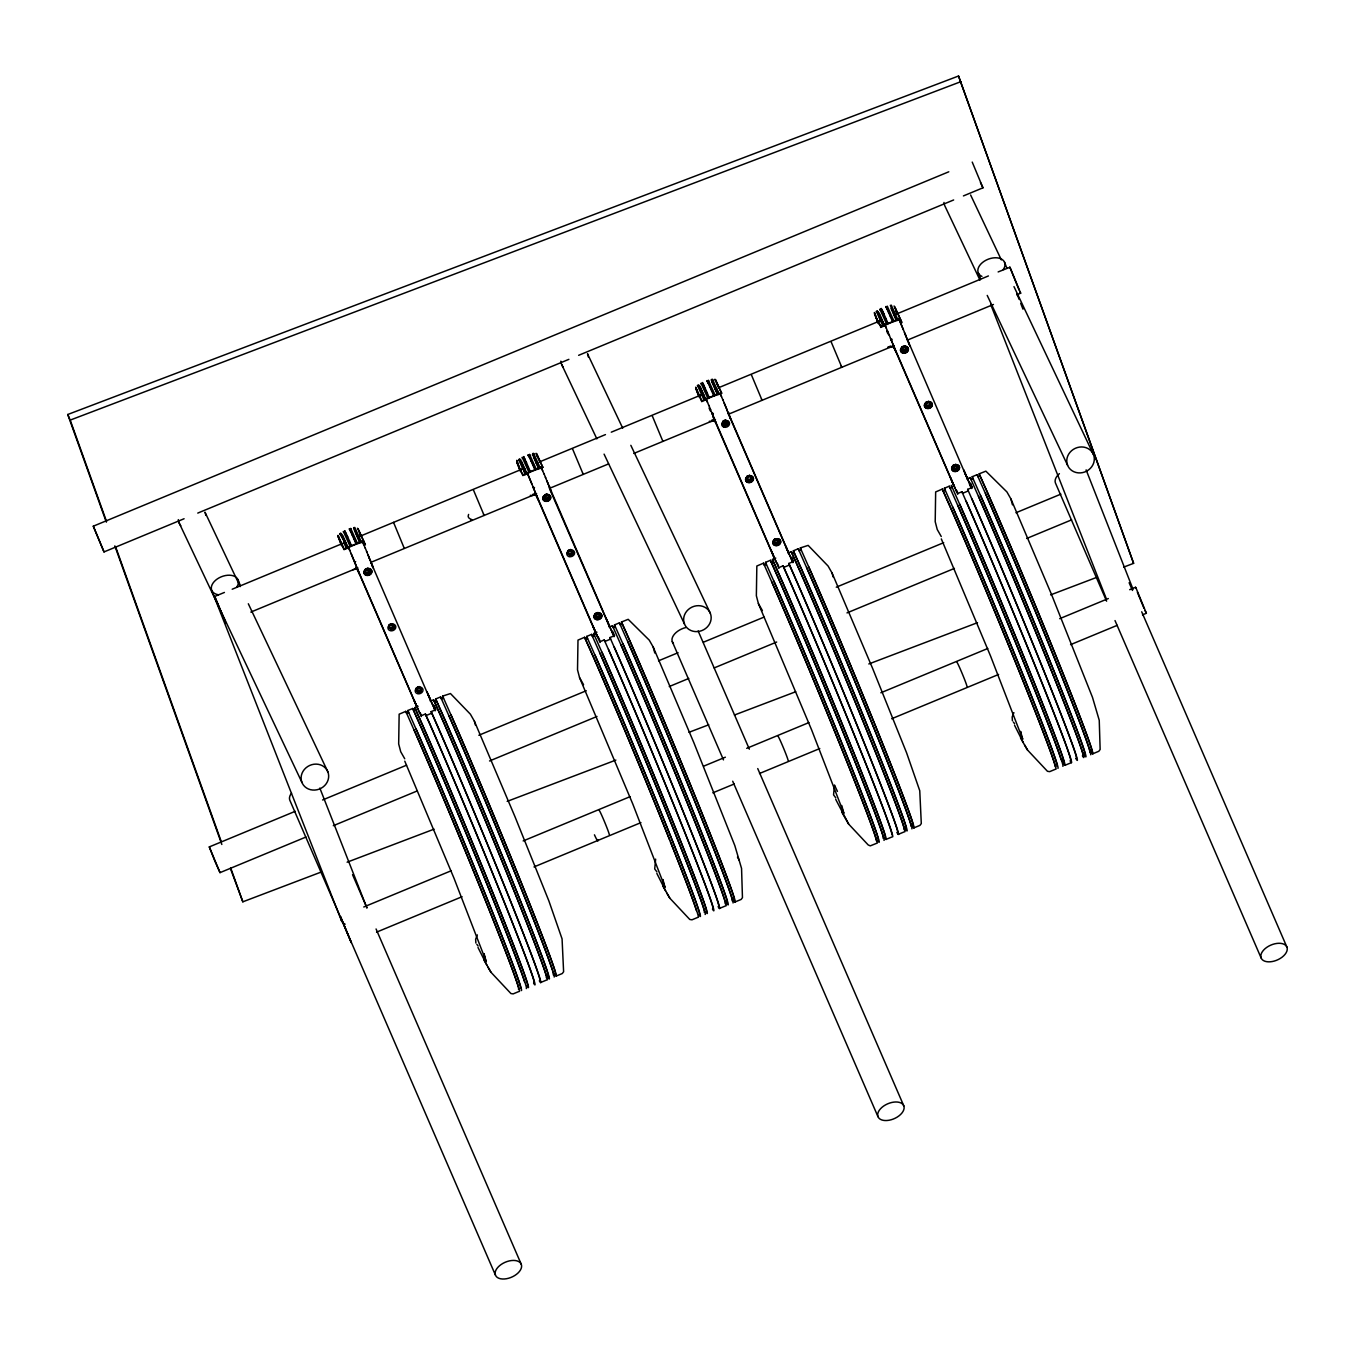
<?xml version="1.0" encoding="UTF-8"?>
<svg xmlns="http://www.w3.org/2000/svg" width="1355" height="1355" viewBox="0 0 1355 1355"><rect width="100%" height="100%" fill="white"/><g stroke="black" fill="none" stroke-linecap="round" stroke-linejoin="round"><path stroke-width="1.5" d="M341.985 545.946L337.988 535.361L344.272 549.266L345.389 548.504A10.552 4.607 -23.1 0 1 346.287 548.013L347.947 547.471L344.712 542.051M358.77 537.173L357.923 537.562L358.804 536.377M369.238 571.776L369.238 572.335M522.996 469.304L522.403 468.305M536.36 462.529C537.715 465.544 537.715 459.972 536.377 463.156M701.771 394.949L701.907 393.932M702.432 394.593L701.585 394.83M715.745 389.292L716.372 388.106M724.061 423.454L724.281 424.369M752.076 477.688C746.351 472.539 748.553 481.516 749.518 475.317L746.825 476.435L746.3 478.908L748.858 481.279L751.551 480.178L752.076 477.688L749.518 475.317M894.334 314.885L895.452 314.597M895.503 314.733L893.978 314.699M596.911 840.371C597.928 836.882 599.672 846.672 594.438 834.816M367.154 568.338L370.474 570.506L369.949 572.979L367.256 574.097L364.698 571.725L366.511 568.575M369.949 572.979L370.084 569.49M388.614 627.077L390.443 623.927L394 624.858L393.865 628.347L392.56 629.025L391.172 629.465L388.614 627.077L391.172 629.465M393.865 628.347L394 624.858M415.85 690.101L417.662 686.951L421.236 687.866L421.1 691.355L419.796 692.032L418.407 692.473L415.85 690.101L418.407 692.473M421.1 691.355L421.236 687.866M543.541 497.641L545.354 494.49L548.927 495.405L548.792 498.894L547.488 499.572L546.099 500.012L543.541 497.641L546.099 500.012M548.792 498.894L548.927 495.405M567.457 552.992L569.286 549.842L572.843 550.774L572.708 554.263L571.404 554.94L570.015 555.364L567.457 552.992L570.015 555.364M572.708 554.263L572.843 550.774M594.693 616.017L596.505 612.866L600.079 613.781L599.943 617.27L598.639 617.948L597.25 618.388L594.693 616.017L597.25 618.388M599.943 617.27L600.079 613.781M722.384 423.556L724.197 420.406L727.771 421.32L727.635 424.809L726.331 425.487L724.942 425.927L722.384 423.556L724.942 425.927M727.635 424.809L727.771 421.32M751.551 480.178L751.686 476.672M773.536 541.932L775.348 538.782L778.922 539.697L778.786 543.186L777.482 543.863L776.093 544.304L773.536 541.932L776.093 544.304M778.786 543.186L778.922 539.697M901.227 349.471L903.04 346.321L906.614 347.236L906.478 350.725L905.174 351.402L903.785 351.843L901.227 349.471L903.785 351.843M906.478 350.725L906.614 347.236M925.143 404.823L926.972 401.673L930.529 402.587L930.394 406.077L929.09 406.754L927.701 407.194L925.143 404.823L927.701 407.194M930.394 406.077L930.529 402.587M952.379 467.848L954.191 464.68L957.765 465.612L957.629 469.101L956.325 469.779L954.936 470.219L952.379 467.848L954.936 470.219M957.629 469.101L957.765 465.612M416.646 689.39L416.222 691.118M595.489 615.305L595.065 617.033M723.062 423.454L722.757 424.572M901.905 349.37L901.6 350.488M957.003 468.136L955.868 469.321M365.071 572.742L364.698 571.725M389.004 628.093L389.139 624.604M567.847 554.009L567.982 550.52M746.69 479.924L746.825 476.435M773.908 542.949L774.061 539.442M925.533 405.839L925.668 402.35M952.751 468.847L952.887 465.358M358.127 528.823C371.693 559.293 363.191 539.256 357.5 528.247M538.951 460.006L536.749 453.891L542.83 467.356L536.106 453.298L537.122 456.33M717.794 385.921L715.592 379.807L721.673 393.272L714.949 379.214L715.186 380.078M894.656 306.569C908.223 337.039 899.72 316.985 894.029 305.993M357.517 536.919L358.99 536.817M702.652 394.762L702.246 393.814M715.508 388.648L715.305 388.292M750.06 480.043L750.839 478.959L750.145 480.263M880.089 320.136L880.682 321.135M344.322 549.419L346.761 548.589A32.266 14.092 -23.1 0 1 353.858 545.133A32.266 14.092 -23.1 0 1 361.294 542.559L363.987 541.441M523.166 475.334L525.588 474.504A32.266 14.092 -23.1 0 1 532.701 471.049A32.266 14.092 -23.1 0 1 540.137 468.474L542.83 467.356M880.869 327.131L874.5 313.987M477.366 934.916L475.639 939.252L475.876 943.029M1013.896 712.645L1012.168 716.981L1012.405 720.775M344.915 542.796L339.766 533.599L340.02 534.514M419.339 691.575L419.982 691.253M880.191 319.983L880.191 320.915M881.444 320.542L880.276 320.881M550.181 487.123L549.402 488.308M729.092 412.97L728.397 414.105M369 572.403L367.747 573.046M369.085 572.623L367.408 573.013M547.674 498.792L548.148 497.624M905.53 350.149L903.124 350.166L905.157 350.386M929.53 405.721L928.209 406.144M698.943 396.896L695.657 388.072L701.738 401.537L703.076 400.335A10.552 4.607 -23.1 0 1 703.973 399.844L705.616 399.302L698.282 384.888L698.536 385.802M344.136 542.373L344.56 543.033M370.847 562.156L429.958 699.163M368.916 572.403L366.714 572.708M522.556 468.288L523.606 468.102M523.386 468.949L523.166 469.05M715.355 388.428L716.422 388.241M571.217 554.127L571.878 553.365L571.302 554.347M880.242 320.119L881.512 320.187L884.459 325.217L882.816 325.759A10.552 4.607 -23.1 0 0 881.919 326.25C877.108 325.098 870.062 298.32 877.786 322.812M902.887 346.66C901.126 350.776 907.664 345.965 902.887 346.66A4.014 3.32 -20.6 0 0 901.6 352.266A4.014 3.32 -20.6 0 0 908.07 350.386A4.014 3.32 -20.6 0 0 904.073 346.253M713.594 420.473L712.967 420.965A47.391 31.91 -23.7 0 0 714.61 420.473M892.42 346.389L891.81 346.88A47.391 31.91 -23.7 0 0 894.148 346.169M353.858 538.833L356.026 543.931L357.703 543.016A47.391 20.681 -23.1 0 1 360.345 542.102L353.791 527.586M532.701 464.748L534.869 469.846L536.546 468.932A47.391 20.681 -23.1 0 1 539.188 468.017L532.634 453.502L532.871 454.416M711.544 390.663L713.712 395.762L715.389 394.847A47.391 20.681 -23.1 0 1 718.031 393.932L711.477 379.417L711.714 380.332M890.387 316.579L892.555 321.677L894.232 320.762A47.391 20.681 -23.1 0 1 896.875 319.848L890.32 305.332M547.386 498.996L547.962 498.013L546.759 498.86M392.679 628.009L391.324 628.364M726.517 424.708L725.094 424.843M598.825 617.169L597.081 617.202M777.38 543.287L775.433 542.627L776.33 543.44M363.546 541.272L362.242 541.526A10.552 4.607 -23.1 0 0 361.277 541.797L360.345 542.102M542.39 467.187L541.085 467.424A10.552 4.607 -23.1 0 0 540.12 467.712L539.188 468.017M721.233 393.102L719.928 393.34A10.552 4.607 -23.1 0 0 718.963 393.628L718.031 393.932M900.076 319.018L898.772 319.255A10.552 4.607 -23.1 0 0 897.806 319.543L896.875 319.848M355.552 568.677L354.332 569.405A10.552 7.097 -23.7 0 1 353.333 569.642L352.91 569.71M533.176 495.32L534.395 494.592M713.238 420.507L712.019 421.236A10.552 7.097 -23.7 0 1 711.019 421.456L709.326 421.253M892.081 346.423L890.862 347.151A10.552 7.097 -23.7 0 1 889.862 347.371L888.236 347.185M367.611 569.54L370.474 570.506M365.24 571.996L366.883 573.097L369.576 571.979M545.709 498.996L548.419 497.895M725.281 421.371L728.16 422.337M724.552 424.911L727.262 423.793M904.124 347.286L907.003 348.252M903.395 350.826L906.105 349.709M570.37 550.808L571.674 550.875M746.3 478.908L748.485 480.28L751.178 479.162M418.034 691.457L420.728 690.339M927.328 406.195L930.021 405.077M596.877 617.372L599.571 616.254M775.704 543.287L778.414 542.169M357.822 536.461L358.736 536.411M701.213 394.712L702.229 395.152L702.398 393.882M881.055 321.05L877.125 310.786L877.379 311.718M392.543 628.009L391.087 628.483M929.073 405.755L927.938 406.331M955.969 468.949L956.833 468.22L955.783 469.101M356.026 543.931L349.709 546.336A47.391 20.681 -23.1 0 0 347.168 547.572M534.869 469.846L528.535 472.251A47.391 20.681 -23.1 0 0 526.011 473.488L519.439 458.972L519.693 459.887M713.712 395.762L707.378 398.167A47.391 20.681 -23.1 0 0 704.854 399.403M892.555 321.677L886.221 324.082A47.391 20.681 -23.1 0 0 883.697 325.302M184.094 518.745L104.013 551.925L93.292 526.197L948.788 171.797M197.762 513.088L568.88 359.346M578.636 355.315L953.649 199.964M963.422 195.916L982.951 187.82L972.229 162.092M214.7 596.454L225.574 622.555L214.7 596.454L224.422 592.44M232.196 589.222L343.018 543.304M360.515 536.055L521.861 469.22M539.358 461.97L605.465 434.599M611.274 432.177L700.704 395.135M718.201 387.886L879.547 321.05M897.044 313.801L988.422 275.946M998.144 271.932L1009.966 267.257L1020.671 293.188L1016.775 294.797M519.134 467.627C512.63 446.608 521.302 478.027 524.233 474.419A10.552 4.607 -23.1 0 1 525.13 473.928L526.011 473.488M701.738 401.537L704.431 400.419A32.266 14.092 -23.1 0 1 711.544 396.964A32.266 14.092 -23.1 0 1 718.98 394.39L721.673 393.272M900.516 319.187L897.823 320.305A32.266 14.092 -23.1 0 0 890.387 322.88A32.266 14.092 -23.1 0 0 883.274 326.335L880.581 327.453M348.218 546.556L354.553 562.088L355.671 561.58M527.061 472.472L533.48 487.935L534.514 487.495M711.646 412.411L712.239 413.919L713.357 413.411M890.489 338.327L891.082 339.834L892.2 339.326M887.999 347.151L890.692 346.033M250.844 612.087L357.771 567.796M371.372 562.156L536.614 493.711M550.215 488.071L608.547 463.918M633.801 453.451L715.457 419.627M729.058 413.986L894.3 345.542M907.901 339.902L993.452 304.469M518.423 989.218A164.937 3.692 67.5 0 0 484.497 898.23A164.937 3.692 67.5 0 0 414.681 731.48L405.789 711.358L399.149 714.187L398.675 743.929L400.724 751.754L404.722 758.766M405.789 711.358L406.619 713.408L408.668 712.561L407.838 710.511L412.75 708.479L421.066 727.127A167.241 3.743 67.5 0 1 491.865 896.214A167.241 3.743 67.5 0 1 526.248 988.456M527.417 985.492A164.937 3.692 67.5 0 0 493.491 894.503A164.937 3.692 67.5 0 0 423.692 727.737L414.799 707.632L418.068 706.277M430.348 701.179L433.617 699.824L441.95 718.472A167.241 3.743 67.5 0 1 512.732 887.559A167.241 3.743 67.5 0 1 547.132 979.817L540.577 982.527M547.064 975.092A164.937 3.692 67.5 0 0 517.983 894.842A164.937 3.692 67.5 0 0 444.576 719.099L435.666 698.977L440.578 696.944L449.487 717.066A164.937 3.692 67.5 0 1 552.061 969.215M440.578 696.944L441.425 698.994L443.458 698.147L442.628 696.097L450.47 693.557L470.405 714.221L474.402 721.233L514.934 816.591L548.91 901.007L562.071 938.896L563.612 971.738L562.274 973.534L556.143 976.074M666.846 893.081L669.81 898.179L689.78 919.469L691.999 919.808L698.13 917.25A167.241 3.743 67.5 0 0 663.747 825.009A167.241 3.743 67.5 0 0 592.948 655.922L584.632 637.273L577.992 640.102L577.518 669.844L579.567 677.669L632.836 804.125L665.051 887.44L662.883 879.564L663.442 882.766M584.632 637.273L585.462 639.323L587.511 638.476L586.681 636.427L591.593 634.394L600.485 654.499A164.937 3.692 67.5 0 1 670.302 821.266A164.937 3.692 67.5 0 1 704.21 912.254M591.593 634.394L592.423 636.443L594.472 635.597L593.642 633.547L596.911 632.192M609.191 627.094L612.46 625.739L621.369 645.861A164.937 3.692 67.5 0 1 691.169 812.61A164.937 3.692 67.5 0 1 725.094 903.599M612.46 625.739L613.307 627.788L615.356 626.942L614.509 624.892L619.421 622.86L628.33 642.981A164.937 3.692 67.5 0 1 698.13 809.731A164.937 3.692 67.5 0 1 732.056 900.719M732.869 898.128A164.937 3.692 67.5 0 0 703.787 817.878A164.937 3.692 67.5 0 0 630.363 642.135L621.471 622.013L628.178 619.32L649.248 640.136L653.245 647.148L693.777 742.506L734.8 845.52L741.558 868.453L742.455 897.654L741.117 899.449L734.986 901.99M876.329 840.761A164.937 3.692 67.5 0 0 839.71 743.929A164.937 3.692 67.5 0 0 772.367 583.311L763.475 563.189L756.835 566.017L756.361 595.76L758.394 603.585L811.679 730.04L843.894 813.356L841.726 805.48M763.475 563.189L764.305 565.238L766.354 564.391L765.524 562.342L770.436 560.309L778.752 578.958A167.241 3.743 67.5 0 1 849.534 748.028A167.241 3.743 67.5 0 1 883.934 840.286M885.103 837.322A164.937 3.692 67.5 0 0 851.177 746.334A164.937 3.692 67.5 0 0 781.378 579.567L772.469 559.463L775.754 558.108M788.034 553.009L791.303 551.654L799.636 570.303A167.241 3.743 67.5 0 1 870.418 739.39A167.241 3.743 67.5 0 1 904.818 831.631L898.263 834.358M904.75 826.923A164.937 3.692 67.5 0 0 875.669 746.673A164.937 3.692 67.5 0 0 802.262 570.929L793.352 550.808L798.264 548.775L807.173 568.897A164.937 3.692 67.5 0 1 874.5 729.515A164.937 3.692 67.5 0 1 911.136 826.347M798.264 548.775L799.111 550.824L801.144 549.978L800.314 547.928L808.156 545.388L828.091 566.034L832.089 573.063L872.62 668.422L906.597 752.838L919.757 790.727L921.298 823.569L919.96 825.364L913.829 827.905M1024.515 744.911L1027.496 750.009L1047.466 771.3L1049.685 771.639L1055.816 769.081A167.241 3.743 67.5 0 0 1021.433 676.839A167.241 3.743 67.5 0 0 950.634 507.752L942.318 489.104L935.661 491.933L935.204 521.675L937.237 529.5L941.251 536.512M942.318 489.104L943.148 491.154L945.197 490.307L944.367 488.257L949.279 486.225L958.171 506.33A164.937 3.692 67.5 0 1 1061.151 759.749M966.877 478.925L970.146 477.57L979.055 497.691A164.937 3.692 67.5 0 1 1048.855 664.441A164.937 3.692 67.5 0 1 1082.781 755.429M970.146 477.57L970.993 479.619L973.026 478.772L972.196 476.723L977.107 474.69L986.017 494.795A164.937 3.692 67.5 0 1 1088.59 746.961M1091.791 751.703A164.937 3.692 67.5 0 0 1057.865 660.715A164.937 3.692 67.5 0 0 988.049 493.948L979.157 473.844L985.864 471.15L1006.934 491.95L1010.932 498.979L1051.463 594.337L1092.486 697.351L1099.244 720.284L1100.141 749.484L1098.803 751.28L1092.672 753.82M412.75 708.479L413.58 710.528L415.629 709.681M433.617 699.824L434.464 701.873L436.513 701.026M622.301 624.062L620.268 624.909L619.421 622.86M770.436 560.309L771.266 562.359L773.315 561.512M791.303 551.654L792.15 553.704L794.182 552.857M979.987 475.893L977.954 476.74L977.107 474.69M533.599 983.137A167.241 3.743 67.5 0 0 504.111 901.769A167.241 3.743 67.5 0 0 429.671 723.553L425.402 714.017L421.473 715.643L420.169 712.713M539.713 980.393A164.937 3.692 67.5 0 0 505.788 889.422A164.937 3.692 67.5 0 0 435.971 722.655L431.144 711.629L435.734 709.732L433.769 705.328L435.548 709.851M712.815 908.68A164.937 3.692 67.5 0 0 678.889 817.709A164.937 3.692 67.5 0 0 609.089 650.942L604.245 639.933L600.316 641.559L598.351 637.155M604.245 639.933L604.855 641.474L610.597 639.103L609.987 637.544L614.577 635.647L612.612 631.244M779.159 567.474L783.088 565.848L787.357 575.384A167.241 3.743 67.5 0 1 858.138 744.471A167.241 3.743 67.5 0 1 892.539 836.729L885.984 839.439M897.383 832.224A164.937 3.692 67.5 0 0 863.474 741.236A164.937 3.692 67.5 0 0 793.657 574.486L788.83 563.46L793.42 561.563L791.456 557.159L793.234 561.681M1070.501 760.511A164.937 3.692 67.5 0 0 1036.575 669.539A164.937 3.692 67.5 0 0 966.759 502.773L961.931 491.746L958.002 493.389L956.698 490.442M961.931 491.746L962.541 493.305L968.283 490.933L967.656 489.375L972.263 487.478L970.299 483.074L972.077 487.597M425.402 714.017L426.012 715.576L431.754 713.187M783.088 565.848L783.698 567.389L789.44 565.018M305.959 837.034L220.018 872.637L214.869 861.102L209.297 846.909L295.238 811.306M322.575 799.975L406.568 765.185M478.84 735.257L586.258 690.745M658.53 660.817L678.059 652.72M703.448 642.202L764 617.118M836.272 587.189L943.69 542.678M1015.962 512.749L1060.88 494.135M333.296 825.703L417.289 790.913M489.545 760.968L596.979 716.473M669.251 686.545L688.78 678.449M714.17 667.93L776.669 642.033M846.994 612.9L954.411 568.406M1026.684 538.477L1071.602 519.863M363.767 906.986L451.249 870.74M523.166 840.947L630.092 796.655M703.956 766.049L725.365 757.191M746.724 748.333L808.935 722.571M880.852 692.778L987.778 648.486M1059.712 618.676L1108.322 598.554M1129.697 589.696L1135.541 587.274L1136.1 588.189L1146.381 613.256L1142.485 614.865M376.555 932.155L462.089 896.705M534.005 866.929L640.932 822.621M712.849 792.827L734.258 783.969M759.511 773.502L819.775 748.536M891.692 718.743L998.618 674.451M1070.552 644.658L1117.214 625.332M719.42 908.443L725.975 905.733A167.241 3.743 67.5 0 0 691.575 813.474A167.241 3.743 67.5 0 0 620.793 644.387M1064.827 765.355L1071.382 762.645M777.296 543.05L775.924 543.118M106.266 521.98L67.75 414.495L958.527 76.016L1133.61 563.341L1123.735 567.101M67.75 414.495L70.206 420.101L960.983 81.622M230.384 868.352L242.833 901.82L321.423 871.959M347.117 862.203L434.057 829.158M507.177 801.381L615.864 760.087M688.984 732.293L708.75 724.79M734.427 715.034L795.69 691.744M868.809 663.967L977.497 622.673M1050.616 594.879L1096.06 577.62M596.979 614.103L595.218 613.544M904.818 350.572L903.345 350.471M518.863 460.429L518.609 459.514L522.945 469.169M344.17 541.966L344.56 541.983M724.044 421.879L722.893 421.083M572.335 553.246L569.642 554.364L569.202 553.551A2.236 1.846 -20.6 0 1 568.88 550.35A2.236 1.846 -20.6 0 1 572.284 551.383A2.236 1.846 -20.6 0 1 569.168 553.568M957.257 468.085L954.547 469.203L954.174 468.017M393.492 627.331L390.63 628.076M749.806 480.398L748.773 480.314M536.902 463.376L537.529 462.191M344.153 543.389L346.287 548.013M530.313 495.32L532.176 495.54A10.552 7.097 -23.7 0 0 533.176 495.32M1146.381 613.256L1145.026 610.614M367.578 568.71C362.784 569.591 370.05 572.166 367.578 568.71A4.014 3.32 -20.6 0 1 371.812 572.267A4.014 3.32 -20.6 0 1 366.257 575.316A4.014 3.32 -20.6 0 1 364.952 570.201M391.493 624.062C386.717 624.96 393.966 627.517 391.493 624.062A4.014 3.32 -20.6 0 1 395.558 628.212A4.014 3.32 -20.6 0 1 389.071 630.109A4.014 3.32 -20.6 0 1 390.562 624.384M881.089 319.729L880.513 320.813M748.79 480.093L747.96 479.145M958.154 466.628L957.104 466.052M779.311 540.713L778.261 540.154M549.317 496.421L548.267 495.862M600.468 614.797L597.911 612.426M421.625 688.882L420.575 688.323M893.165 345.423L952.531 482.685M929.97 403.214A2.236 1.846 -20.6 0 0 926.549 402.181C926.058 406.551 931.122 400.436 926.566 402.232A2.236 1.846 -20.6 0 0 926.854 405.399A2.236 1.846 -20.6 0 0 929.97 403.214L928.361 401.232M714.322 419.508L716.185 423.404M549.452 487.817L551.316 491.713M535.479 493.593L595.472 632.395M370.609 561.902L372.473 565.797M356.636 567.677L416.002 704.939M393.34 625.299L392.205 624.503M982.951 187.82L980.461 182.552M93.292 526.197L104.013 551.925M209.297 846.909L220.018 872.637M471.15 520.083C474.267 519.388 466.171 519.388 468.61 514.426M523.555 467.966L523.691 468.085M835.696 799.331L848.653 824.094L868.216 844.961L870.283 845.859L876.973 843.166A167.241 3.743 67.5 0 0 842.59 750.924A167.241 3.743 67.5 0 0 771.791 581.837M488.003 967.165L490.967 972.263L510.937 993.554L513.155 993.892L519.287 991.335A167.241 3.743 67.5 0 0 484.904 899.093A167.241 3.743 67.5 0 0 414.122 730.006M1020.671 293.188L1019.976 291.969M908.528 343.323L909.984 346.118M715.914 423.404L713.966 419.457M662.815 441.188L652.331 415.985M534.802 492.407L535.479 493.627M393.543 522.369L404.247 548.301M371.998 565.577L373.455 568.372M418.051 691.321L417.509 690.339M1013.371 722.063L1014.607 723.739M835.764 797.824L833.562 794.86L834.477 785.019A114.311 2.558 67.5 0 0 837.441 791.405M656.921 871.909L654.719 868.945L655.634 859.104M476.841 944.333L478.078 945.993M907.173 339.665L908.358 342.121M728.329 413.749L787.645 550.994M729.905 417.611L730.768 419.356M715.948 423.387L773.688 556.77M891.285 305.129L897.806 319.543M886.577 306.975L893.114 321.44M885.73 306.552L886.356 307.704M880.936 309.313L887.474 323.777M711.273 380.061L717.71 394.288M707.733 381.06L714.271 395.525M699.468 385.413L705.311 399.437M532.769 454.636L532.667 455.043M532.464 454.772L532.312 455.026M528.67 455.89L528.043 454.721L528.569 456.296M520.693 459.65L520.591 460.056M354.756 527.383L361.277 541.797M353.587 528.23L354.824 530.584M350.047 529.229L356.585 543.694M349.2 528.806L349.827 529.974M344.407 531.567L350.945 546.031M955.885 465.358C950.837 463.816 956.833 469.745 955.597 464.257M570.963 550.503C565.916 548.978 571.929 554.906 570.675 549.402M1014.539 725.247L1023.33 742.709M841.692 812.001L848.653 824.094M737.476 857.156L739.339 860.34M656.853 873.416L665.644 890.879M478.01 947.501L486.801 964.963M1020.535 737.916L1027.496 750.009M758.394 603.585L762.408 610.597M579.567 677.669L583.565 684.682M662.849 886.085L669.81 898.179M484.006 960.17L490.967 972.263M966.979 686.426C966.623 683.869 958.832 665.017 956.969 662.222M788.136 760.511C787.78 757.953 779.989 739.102 778.126 736.307M609.293 834.595C608.971 832.106 601.027 812.898 599.283 810.409M893.894 347.761L896.028 351.894M841.15 366.053L841.828 367.273L831.174 341.9M761.408 399.081L762.086 400.301L751.449 374.929M582.565 473.166L583.243 474.385L572.606 449.013M550.164 490.137L608.802 625.078M483.464 514.223L484.142 515.442L473.488 490.07M886.085 307.06L887.271 309.601M878.057 311.599L884.154 325.352M708.428 383.685L706.887 380.636L707.141 381.585M703.923 385.548L702.381 382.5L702.906 384.075M528.399 455.229L529.585 457.77M523.894 457.109L526.502 462.783M525.079 459.633L523.538 456.584L523.792 457.533M349.556 529.314L350.742 531.854M346.236 533.735L344.695 530.669L345.22 532.244M341.528 533.853L347.625 547.606M970.62 194.985L1001.328 259.889M1013.98 286.616L1093.468 454.586A13.99 12.737 -25.3 0 1 1078.19 472.861A13.99 12.737 -25.3 0 1 1069.959 452.367A13.99 12.737 -25.3 0 1 1093.468 454.586M979.987 280.146L944.757 205.706A13.99 12.737 -25.3 0 1 943.961 202.454M987.219 295.407L1067.605 465.29M622.707 428.146L587.477 353.706A13.99 12.737 -25.3 0 1 588.273 356.941M630.837 445.321L710.325 613.29A13.99 12.737 -25.3 0 1 695.064 631.566A13.99 12.737 -25.3 0 1 686.816 611.088A13.99 12.737 -25.3 0 1 710.325 613.29M561.631 364.41L596.861 438.851M604.076 454.128L684.478 624.011M240.191 586.596L204.978 512.156A13.99 12.737 -25.3 0 1 205.757 515.408M248.321 603.771L327.825 771.757A13.99 12.737 -25.3 0 1 312.548 790.033A13.99 12.737 -25.3 0 1 304.299 769.538A13.99 12.737 -25.3 0 1 327.825 771.757M179.114 522.878L301.962 782.462M956.325 491.103L893.589 345.644M712.815 416.493L713.645 418.322M535.123 493.542L538.341 500.063M356.28 567.626L359.498 574.147M890.997 308.313L894.232 315.647M887.034 309.008L888.694 312.751M882.528 310.888L886.018 318.798M884.171 314.614L881.224 308.415L881.749 309.99M879.209 313.191L884.459 325.217M712.154 382.398L715.389 389.732M708.191 383.092L709.851 386.836M703.685 384.972L705.328 388.699M700.366 387.276L703.618 394.61M533.667 456.5L538.867 468.373M533.311 456.483L536.546 463.816M529.348 457.194L531.008 460.92M521.523 461.361L524.775 468.695M354.468 530.567L357.703 537.901M350.505 531.279L352.164 535.005M345.999 533.142L347.659 536.868M342.68 535.445L345.932 542.779M979.157 473.844L987.49 492.492A167.241 3.743 67.5 0 1 1063.709 675.146A167.241 3.743 67.5 0 1 1090.369 750.196M972.196 476.723L981.088 496.845A164.937 3.692 67.5 0 1 1054.512 672.588A164.937 3.692 67.5 0 1 1083.593 752.838M967.656 489.375L972.5 500.401A164.937 3.692 67.5 0 1 1042.3 667.151A164.937 3.692 67.5 0 1 1076.226 758.139M944.367 488.257L953.259 508.379A164.937 3.692 67.5 0 1 1023.059 675.129A164.937 3.692 67.5 0 1 1056.985 766.117M943.148 491.154L951.21 509.226A164.937 3.692 67.5 0 1 1018.554 669.844A164.937 3.692 67.5 0 1 1055.172 766.676M800.314 547.928L809.206 568.033A164.937 3.692 67.5 0 1 879.022 734.8A164.937 3.692 67.5 0 1 912.948 825.788M793.352 550.808L801.686 569.456A167.241 3.743 67.5 0 1 877.921 752.127A167.241 3.743 67.5 0 1 904.564 827.16M792.15 553.704L800.212 571.776A164.937 3.692 67.5 0 1 870.012 738.526A164.937 3.692 67.5 0 1 903.937 829.514M788.83 563.46L793.082 573.013A167.241 3.743 67.5 0 1 867.539 751.212A167.241 3.743 67.5 0 1 897.01 832.597M783.698 567.389L787.933 576.857A164.937 3.692 67.5 0 1 857.732 743.624A164.937 3.692 67.5 0 1 891.658 834.595M777.194 563.07L778.498 566M772.469 559.463L780.802 578.111A167.241 3.743 67.5 0 1 855.242 756.31A167.241 3.743 67.5 0 1 884.73 837.678M771.266 562.359L779.328 580.414A164.937 3.692 67.5 0 1 849.145 747.181A164.937 3.692 67.5 0 1 883.054 838.169M765.524 562.342L774.416 582.464A164.937 3.692 67.5 0 1 844.216 749.213A164.937 3.692 67.5 0 1 878.142 840.202M621.471 622.013L629.804 640.661A167.241 3.743 67.5 0 1 706.04 823.315A167.241 3.743 67.5 0 1 732.682 898.365M614.509 624.892L623.419 645.014A164.937 3.692 67.5 0 1 696.826 820.757A164.937 3.692 67.5 0 1 725.907 901.007M609.987 637.544L614.814 648.571A164.937 3.692 67.5 0 1 684.631 815.337A164.937 3.692 67.5 0 1 718.54 906.309M593.642 633.547L602.535 653.652A164.937 3.692 67.5 0 1 672.334 820.419A164.937 3.692 67.5 0 1 706.26 911.407M586.681 636.427L595.573 656.548A164.937 3.692 67.5 0 1 665.39 823.298A164.937 3.692 67.5 0 1 699.299 914.286M585.462 639.323L593.524 657.395A164.937 3.692 67.5 0 1 669.709 840.049M442.628 696.097L451.537 716.219A164.937 3.692 67.5 0 1 521.336 882.969A164.937 3.692 67.5 0 1 555.262 973.957M435.666 698.977L444 717.625A167.241 3.743 67.5 0 1 520.235 900.296A167.241 3.743 67.5 0 1 546.895 975.329M434.464 701.873L442.526 719.945A164.937 3.692 67.5 0 1 512.326 886.695A164.937 3.692 67.5 0 1 546.251 977.683M431.144 711.629L435.395 721.182A167.241 3.743 67.5 0 1 509.853 899.381A167.241 3.743 67.5 0 1 539.324 980.766M426.012 715.576L430.246 725.027A164.937 3.692 67.5 0 1 500.046 891.793A164.937 3.692 67.5 0 1 533.972 982.765M414.799 707.632L423.116 726.28A167.241 3.743 67.5 0 1 497.556 904.479A167.241 3.743 67.5 0 1 527.044 985.847M413.58 710.528L421.642 728.6A164.937 3.692 67.5 0 1 524.622 982.002M407.838 710.511L416.73 730.633A164.937 3.692 67.5 0 1 486.547 897.383A164.937 3.692 67.5 0 1 520.456 988.371M1133.61 563.341L958.527 76.016M1019.146 290.122L1009.797 267.087M892.742 311.413L896.553 320.203M888.507 312.26L890.523 316.935M709.664 386.344L711.68 391.019M705.142 388.224L707.174 392.882M530.821 460.429L532.837 465.104M526.299 462.309L528.331 466.984M356.23 533.667L360.024 542.474M351.978 534.514L353.994 539.188M347.456 536.394L349.488 541.068M345.135 542.813L340.596 533.057L340.85 533.972M950.516 477.688L955.207 488.41M592.829 625.858L596.471 634.547M1129.121 582.718L1132.475 590.475M1141.706 611.799L1286.945 947.196A13.99 8.113 -23.4 0 1 1270.042 961.813A13.99 8.113 -23.4 0 1 1265.079 948.669A13.99 8.113 -23.4 0 1 1286.945 947.196M1106.612 601.18L1055.409 482.922A13.99 8.113 -23.4 0 1 1059.39 473.657M1115.013 620.573L1261.099 957.917M963.625 469.66L968.571 481.228M964.489 471.913L967.368 478.806L907.003 338.547M941.319 538.9L990.522 655.956L1022.737 739.271L1020.569 731.395L1021.128 734.596M785.646 545.997L788.542 552.891M770.826 549.52L775.771 561.089M771.673 551.773L774.298 557.989M698.13 630.922L749.349 749.18M757.733 768.573L903.819 1105.917A13.99 8.113 -23.4 0 1 886.898 1120.517A13.99 8.113 -23.4 0 1 881.936 1107.374A13.99 8.113 -23.4 0 1 903.819 1105.917M672.283 641.626L723.485 759.901M732.716 781.225L877.955 1116.622M605.956 617.829L610.885 629.398M606.803 620.082L609.411 626.298M427.113 691.914L432.042 703.482M427.96 694.167L430.568 700.383M413.986 699.942L418.678 710.664M404.789 761.171L453.993 878.209L486.208 961.542L484.04 953.649L484.599 956.85M352.554 874.686L366.832 907.647M376.063 928.971L521.302 1264.367A13.99 8.113 -23.4 0 1 504.399 1278.985A13.99 8.113 -23.4 0 1 499.419 1265.824A13.99 8.113 -23.4 0 1 521.302 1264.367M495.439 1275.089L289.767 800.094A13.99 8.113 -23.4 0 1 291.528 793.149M596.928 635.173L535.361 492.509M1143.959 608.192L1137.37 592.254M964.692 472.421L969.74 483.972M909.12 343.78L905.868 336.04M950.736 478.213L953.141 483.904M895.147 349.556L892.335 342.849M785.849 546.505L792.861 562.63M730.277 417.865L728.16 412.631M716.321 423.641L714.204 418.424M551.434 491.95L549.588 487.377M593.05 626.383L600.045 642.49M537.478 497.725L532.803 486.496M428.163 694.692L433.21 706.226M372.591 566.034L370.474 560.801M414.207 700.467L416.883 706.853M358.635 571.827L356.517 566.593M898.721 318.527L905.631 335.21M894.198 315.563L896.248 320.339M893.877 320.898L887.203 306.128L887.457 307.06M885.882 318.459L888.033 323.54M886.56 323.913L879.886 309.16L880.14 310.092M884.747 324.302L887.694 331.518M885.035 325.217L886.306 328.215M882.816 325.759L876.295 311.345L876.549 312.26M720.149 393.509L721.436 396.524M718.963 393.628L712.442 379.214L712.696 380.128M717.032 389.85L718.98 394.39M715.372 389.647L717.405 394.424M715.034 394.983L708.36 380.213L708.614 381.145M707.039 392.543L709.19 397.625M708.631 397.862L702.093 383.397L702.347 384.312M707.716 398.014L701.043 383.245L701.297 384.176M706.192 399.302L707.462 402.3M703.584 394.525L705.616 399.302M703.973 399.844L697.452 385.43L697.706 386.344M701.958 401.097L695.674 387.191L697.977 393.543M541.035 466.696L543.965 473.894M541.306 467.594L542.593 470.608M540.12 467.712L533.599 453.298L533.853 454.213M536.529 463.732L538.562 468.508M536.19 469.067L529.517 454.298L529.771 455.246M535.428 469.609L528.89 455.145L529.127 456.059M528.196 466.628L530.347 471.709M529.788 471.947L523.25 457.482L523.504 458.397M528.873 472.099L522.2 457.329L522.454 458.278M524.741 468.61L526.773 473.386M526.468 473.522L520.032 459.277L520.269 460.175M523.657 469.965L525.588 474.504M523.115 469.203L525.13 473.928M522.895 475.622L516.814 462.157L520.1 470.998M362.192 540.78L363.75 544.693M357.686 537.816L359.719 542.593M357.347 543.152L350.674 528.382L350.928 529.331M349.353 540.713L351.504 545.811M350.03 546.184L343.357 531.414L343.611 532.363M348.506 547.471L349.776 550.469M345.898 542.694L347.947 547.471M344.051 549.707L337.971 536.241L341.257 545.083M790.338 556.719L728.431 413.292M776.364 562.494L714.746 419.728M611.495 630.803L549.876 488.037M899.822 321.118L903.429 329.79M893.606 345.915L892.759 343.662M720.979 395.203L722.808 399.81M707.022 400.995L708.851 405.602M714.763 419.999L713.916 417.747M709.072 408.007L710.274 410.87M549.876 488.291L549.046 486.055M528.179 475.08L531.787 483.752M363.292 543.372L365.122 547.979M371.033 562.376L370.203 560.14M968.808 481.516L971.704 488.545M776.009 561.377L778.888 568.406M611.122 629.685L614.018 636.715M597.165 635.461L598.165 637.849M432.279 703.77L435.175 710.799M728.296 413.207L727.025 410.142M549.452 487.292L548.606 485.242M970.248 485.818L969.892 484.938M970.129 485.751L969.452 484.125M906.292 337.073L906.715 338.089M952.734 483.193L953.7 485.259M787.848 551.502L788.813 553.568M727.449 411.158L727.872 412.191M773.891 557.278L774.569 558.683M713.916 417.967L710.24 408.973M609.005 625.587L609.699 626.975M534.649 491.018L535.073 492.051M430.179 699.671L430.856 701.06M370.186 560.36L369.339 558.311M416.205 705.447L417.357 708.242M355.806 565.103L356.23 566.136M887.661 331.196L889.473 335.583M892.488 342.984L891.488 340.816M886.712 331.01L887.915 333.923M722.791 399.505L727.059 409.955M708.817 405.281L710.63 409.667M713.645 417.069L712.645 414.901M543.948 473.589L545.743 477.976M548.758 485.378L547.776 483.21M596.2 634.157L597.047 635.969M365.105 547.674L366.917 552.061M369.915 559.463L368.933 557.295M351.131 553.45L355.688 564.578M355.383 564.087L419.796 713.357M905.445 335.041L906.173 336.531M955.851 489.68L957.731 494.321M953.158 484.226L953.886 485.988M892.2 342.307L889.083 334.888M790.964 557.989L791.947 560.394M727.33 410.616L724.197 403.18M612.121 632.074L613.104 634.479M548.487 484.7L546.759 480.72M533.802 488.986L534.514 490.493M419.322 711.934L421.202 716.575M949.279 486.225L950.109 488.274L952.159 487.427L951.312 485.378L960.221 505.483A164.937 3.692 67.5 0 1 1035.389 685.647A164.937 3.692 67.5 0 1 1061.693 759.647M905.902 335.871L904.446 332.551M545.354 477.265L547.945 483.379M369.373 558.125L367.916 554.805M366.528 551.35L369.102 557.481M355.4 563.9L354.637 562.02M891.675 341.003L891.167 339.766M712.832 415.087L712.324 413.851M533.989 489.172L533.48 487.935M970.282 485.327L971.213 487.648M433.769 707.581L434.277 708.834M896.095 311.481L897.213 314.292M878.497 323.693L874.754 313.97M359.566 533.735L360.684 536.563M1004.512 262.176L1006.833 268.053M1016.843 293.527L1019.146 299.404M1020.688 303.317L1022.991 309.194M1086.117 469.88L1133.085 589.408M978.344 273.016L980.647 278.893M990.657 304.367L1106.137 598.3M791.947 560.665L792.37 561.732M237.972 579.652L240.292 585.546M319.831 788.068L366.934 908.002M211.803 590.492L341.528 920.824M895.418 308.652L896.637 311.836M534.7 494.456L534.124 495.049A47.391 31.91 -23.7 0 0 535.767 494.558M358.889 530.906L360.125 534.107M355.857 568.541L355.281 569.134A47.391 31.91 -23.7 0 0 357.618 568.423M904.446 345.881L904.818 346.88M901.736 346.999L902.125 347.998M748.485 480.28L748.858 481.279M725.602 419.965L725.975 420.982M546.759 494.05L547.132 495.066M419.068 686.511L419.44 687.51M416.375 687.629L416.747 688.628M367.916 568.135L368.289 569.151M366.883 573.097L367.256 574.097M365.223 569.252L365.596 570.269M70.206 420.101L106.588 521.624M115.869 547.505L221.441 842.116M230.706 867.979L242.833 901.82M114.836 545.879L221.83 844.47M1135.541 587.274L1135.812 588.138M1010.932 498.979L1012.473 504.839M832.089 573.063L833.122 576.976M653.245 647.148L654.787 653.008M474.402 721.233L475.436 725.145M981.935 276.403A14.177 8.994 -21.4 0 1 980.918 263.971A14.177 8.994 -21.4 0 1 999.092 258.161A14.177 8.994 -21.4 0 1 1003.276 269.577M218.24 594.743A14.177 9.028 -21.4 0 1 213.04 583.073A14.177 9.028 -21.4 0 1 231.536 575.401A14.177 9.028 -21.4 0 1 236.752 587.071M345.135 924.212A14.177 9.028 -21.4 0 1 341.02 918.504M903.141 346.541A2.236 1.846 -20.6 0 0 902.193 349.624A2.236 1.846 -20.6 0 0 905.767 348.98A2.236 1.846 -20.6 0 0 904.276 346.338A4.014 3.32 -20.6 0 1 908.341 350.013A4.014 3.32 -20.6 0 1 902.786 353.062A4.014 3.32 -20.6 0 1 901.482 347.947M902.244 347.27A4.014 3.32 -20.6 0 1 903.158 346.778M928.006 401.605A4.014 3.32 -20.6 0 1 932.003 405.738A4.014 3.32 -20.6 0 1 925.516 407.635A4.014 3.32 -20.6 0 1 927.006 401.91M929.107 401.774A4.014 3.32 -20.6 0 1 931.783 406.517A4.014 3.32 -20.6 0 1 925.363 407.652A4.014 3.32 -20.6 0 1 927.074 402.13M952.684 506.905A167.241 3.743 67.5 0 1 1023.465 675.993A167.241 3.743 67.5 0 1 1057.865 768.234M959.645 504.009A167.241 3.743 67.5 0 1 1034.085 682.226A167.241 3.743 67.5 0 1 1063.573 763.593M957.595 504.873A167.241 3.743 67.5 0 1 1028.377 673.943A167.241 3.743 67.5 0 1 1062.777 766.202M1088.98 748.214A164.937 3.692 67.5 0 1 1089.742 752.55M985.441 493.339A167.241 3.743 67.5 0 1 1056.223 662.426A167.241 3.743 67.5 0 1 1090.623 754.667M978.479 496.218A167.241 3.743 67.5 0 1 1052.92 674.417A167.241 3.743 67.5 0 1 1082.408 755.785M980.529 495.371A167.241 3.743 67.5 0 1 1056.764 678.042A167.241 3.743 67.5 0 1 1083.407 753.075M971.925 498.928A167.241 3.743 67.5 0 1 1046.382 677.127A167.241 3.743 67.5 0 1 1075.853 758.512M966.2 501.299A167.241 3.743 67.5 0 1 1040.64 679.499A167.241 3.743 67.5 0 1 1070.128 760.883M714.864 419.356A32.266 21.731 -23.7 0 1 711.849 420.118M777.126 538.9A2.236 1.846 -20.6 0 1 777.719 541.865A2.236 1.846 -20.6 0 1 774.196 541.695A2.236 1.846 -20.6 0 1 776.009 538.833M777.414 538.646A4.014 3.32 -20.6 0 1 780.09 543.406A4.014 3.32 -20.6 0 1 773.671 544.541A4.014 3.32 -20.6 0 1 775.382 539.002M777.499 538.867A4.014 3.32 -20.6 0 1 780.175 543.626A4.014 3.32 -20.6 0 1 773.756 544.761A4.014 3.32 -20.6 0 1 775.466 539.222M747.706 476.266A2.236 1.846 -20.6 0 1 751.11 477.129A2.236 1.846 -20.6 0 1 748.366 479.551A2.236 1.846 -20.6 0 1 747.283 476.638M748.231 476.215A4.014 3.32 -20.6 0 1 753.465 479.162A4.014 3.32 -20.6 0 1 747.57 482.397A4.014 3.32 -20.6 0 1 747.333 476.706M773.841 580.99A167.241 3.743 67.5 0 1 848.281 759.19A167.241 3.743 67.5 0 1 877.769 840.557M806.598 567.423A167.241 3.743 67.5 0 1 877.379 736.51A167.241 3.743 67.5 0 1 911.78 828.752M808.647 566.576A167.241 3.743 67.5 0 1 884.866 749.23A167.241 3.743 67.5 0 1 911.525 824.28M535.259 493.66A32.266 21.731 -23.7 0 1 533.006 494.202M597.623 613.019A4.014 3.32 -20.6 0 1 601.62 617.135A4.014 3.32 -20.6 0 1 595.15 619.032A4.014 3.32 -20.6 0 1 596.623 613.307M544.473 495.219A4.014 3.32 -20.6 0 1 550.587 496.777A4.014 3.32 -20.6 0 1 545.659 501.147A4.014 3.32 -20.6 0 1 543.711 495.896M544.558 495.439A4.014 3.32 -20.6 0 1 550.672 497.014A4.014 3.32 -20.6 0 1 545.743 501.367A4.014 3.32 -20.6 0 1 543.795 496.116M594.997 655.075A167.241 3.743 67.5 0 1 669.455 833.274A167.241 3.743 67.5 0 1 698.926 914.642M601.959 652.195A167.241 3.743 67.5 0 1 676.399 830.395A167.241 3.743 67.5 0 1 705.887 911.763M599.909 653.042A167.241 3.743 67.5 0 1 670.708 822.129A167.241 3.743 67.5 0 1 705.091 914.371M670.42 841.828A164.937 3.692 67.5 0 1 696.504 910.797M627.755 641.508A167.241 3.743 67.5 0 1 698.536 810.595A167.241 3.743 67.5 0 1 732.936 902.837M622.843 643.54A167.241 3.743 67.5 0 1 699.078 826.211A167.241 3.743 67.5 0 1 725.738 901.244M614.238 647.097A167.241 3.743 67.5 0 1 688.696 825.297A167.241 3.743 67.5 0 1 718.167 906.681M608.514 649.468A167.241 3.743 67.5 0 1 682.954 827.685A167.241 3.743 67.5 0 1 712.442 909.053M356.416 567.745A32.266 21.731 -23.7 0 1 355.654 567.931M416.866 687.9A4.014 3.32 -20.6 0 1 423.014 689.746A4.014 3.32 -20.6 0 1 417.408 693.675A4.014 3.32 -20.6 0 1 416.866 687.9A2.236 1.846 -20.6 0 1 420.49 687.866A2.236 1.846 -20.6 0 1 418.492 690.745A2.236 1.846 -20.6 0 1 416.527 688.272M367.747 568.592A2.236 1.846 -20.6 0 1 369.238 571.234A2.236 1.846 -20.6 0 1 365.664 571.878A2.236 1.846 -20.6 0 1 366.612 568.795M367.561 568.507A4.014 3.32 -20.6 0 1 371.541 572.64A4.014 3.32 -20.6 0 1 365.071 574.537A4.014 3.32 -20.6 0 1 366.544 568.812M365.714 569.523A4.014 3.32 -20.6 0 1 366.629 569.032M392.205 624.045A2.236 1.846 -20.6 0 1 392.662 627.145A2.236 1.846 -20.6 0 1 389.156 626.552A2.236 1.846 -20.6 0 1 391.663 623.961M416.154 729.159A167.241 3.743 67.5 0 1 486.936 898.246A167.241 3.743 67.5 0 1 521.336 990.488M552.45 970.468A164.937 3.692 67.5 0 1 553.213 974.804M448.912 715.592A167.241 3.743 67.5 0 1 519.693 884.68A167.241 3.743 67.5 0 1 554.093 976.921M450.961 714.746A167.241 3.743 67.5 0 1 525.401 892.945A167.241 3.743 67.5 0 1 554.889 974.313M673.452 643.405A13.99 8.113 -23.4 0 1 685.782 627.551M180.791 525.757A13.99 12.737 -25.3 0 1 178.318 519.626M563.29 367.29A13.99 12.737 -25.3 0 1 560.835 361.175M417.001 688.018C419.034 691.761 420.202 684.512 417.001 688.018M544.693 495.557C546.726 499.301 547.894 492.051 544.693 495.557M595.844 613.934C597.877 617.677 599.046 610.428 595.844 613.934M723.536 421.473C725.569 425.216 726.737 417.967 723.536 421.473M774.687 539.849C776.72 543.592 777.889 536.343 774.687 539.849M340.528 916.658L351.284 942.623L340.528 916.658M954.089 468.407A2.236 1.846 -20.6 0 0 957.206 466.222A2.236 1.846 -20.6 0 0 953.785 465.188A2.236 1.846 -20.6 0 0 954.089 468.407M953.852 471.201A4.014 3.32 -20.6 0 0 959.459 467.272A4.014 3.32 -20.6 0 0 953.31 465.426A4.014 3.32 -20.6 0 0 953.852 471.201M953.937 471.421A4.014 3.32 -20.6 0 0 959.543 467.492A4.014 3.32 -20.6 0 0 953.395 465.646A4.014 3.32 -20.6 0 0 953.937 471.421M724.095 424.115A2.236 1.846 -20.6 0 0 727.212 421.93A2.236 1.846 -20.6 0 0 723.79 420.897A2.236 1.846 -20.6 0 0 724.095 424.115M723.943 427.147A4.014 3.32 -20.6 0 0 729.549 423.2A4.014 3.32 -20.6 0 0 723.401 421.354A4.014 3.32 -20.6 0 0 723.943 427.147M747.791 482.278A4.014 3.32 -20.6 0 0 753.38 478.349A4.014 3.32 -20.6 0 0 747.249 476.486A4.014 3.32 -20.6 0 0 747.791 482.278M596.403 616.576A2.236 1.846 -20.6 0 0 599.52 614.391A2.236 1.846 -20.6 0 0 596.098 613.358A2.236 1.846 -20.6 0 0 596.403 616.576M596.166 619.37A4.014 3.32 -20.6 0 0 601.772 615.441A4.014 3.32 -20.6 0 0 595.624 613.595A4.014 3.32 -20.6 0 0 596.166 619.37M545.252 498.2A2.236 1.846 -20.6 0 0 548.369 496.015A2.236 1.846 -20.6 0 0 544.947 494.998A2.236 1.846 -20.6 0 0 545.252 498.2M569.032 556.583A4.014 3.32 -20.6 0 0 574.622 552.654A4.014 3.32 -20.6 0 0 568.49 550.791A4.014 3.32 -20.6 0 0 569.032 556.583"/></g></svg>
